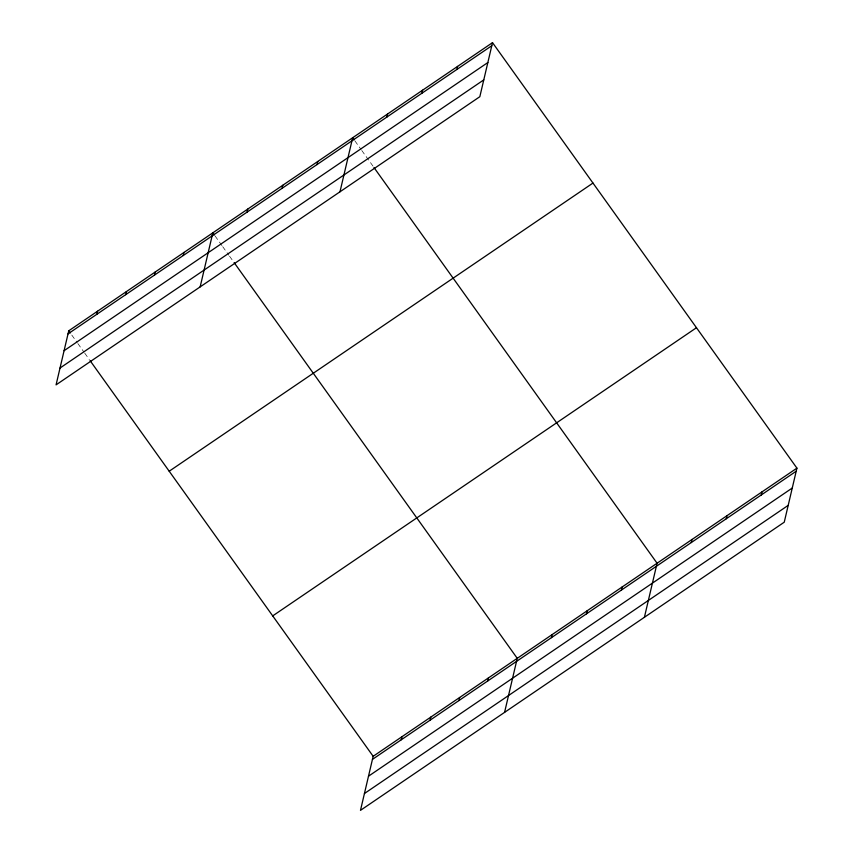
<?xml version="1.0" encoding="UTF-8"?>
<svg xmlns="http://www.w3.org/2000/svg" width="853" height="853" viewBox="0 0 853 853"><rect width="100%" height="100%" fill="white"/><g stroke="black" fill="none" stroke-linecap="round" stroke-linejoin="round"><path stroke-width="0.64" stroke-dasharray="4.26 3.2" d="M354.955 140.937L361.043 149.446M361.8 150.512L373.219 166.463M215.105 236.025L221.961 245.6M222.718 246.666L228.807 255.175M229.574 256.241L233.37 261.551M71.791 335.069L77.122 342.511M77.879 343.578L83.967 352.086M84.735 353.153L89.298 359.529"/><path stroke-width="1.28" d="M492.512 42.65L68.752 330.804L56.074 384.863L479.834 96.698L492.512 42.65L796.926 468.137L784.248 522.196L360.488 810.35L373.166 756.302L796.926 468.137M96.847 314.288L97.562 311.217M125.658 294.69L126.383 291.619M154.478 275.092L155.193 272.022M183.288 255.505L184.013 252.435M200.146 286.885L212.823 232.837L214.348 234.959M247.061 212.13L247.786 209.06M282.023 188.364L282.748 185.293M316.985 164.586L317.711 161.516M339.984 191.797L352.662 137.738L354.187 139.871M386.91 117.042L387.625 113.971M421.862 93.265L422.587 90.194M456.824 69.498L457.549 66.427M401.262 739.775L401.987 736.704M430.083 720.177L430.797 717.106M458.893 700.59L459.618 697.519M487.713 680.993L488.428 677.922M504.571 712.372L517.249 658.324L234.138 262.617M551.486 637.628L552.211 634.547M586.448 613.851L587.173 610.78M621.41 590.073L622.125 587.003M644.41 617.284L657.087 563.236L373.977 167.529M691.325 542.529L692.05 539.459M726.287 518.763L727.012 515.681M761.249 494.985L761.974 491.914M68.027 333.886L491.786 45.721M64.082 350.7L487.841 62.546M60.019 368.038L483.779 79.883M169.203 471.219L592.963 183.064M272.715 615.887L696.475 327.723M372.452 759.373L796.212 471.208M368.507 776.198L792.266 488.033M364.434 793.525L788.193 505.371M68.752 330.804L70.266 332.937M90.055 360.595L373.166 756.302"/></g></svg>
